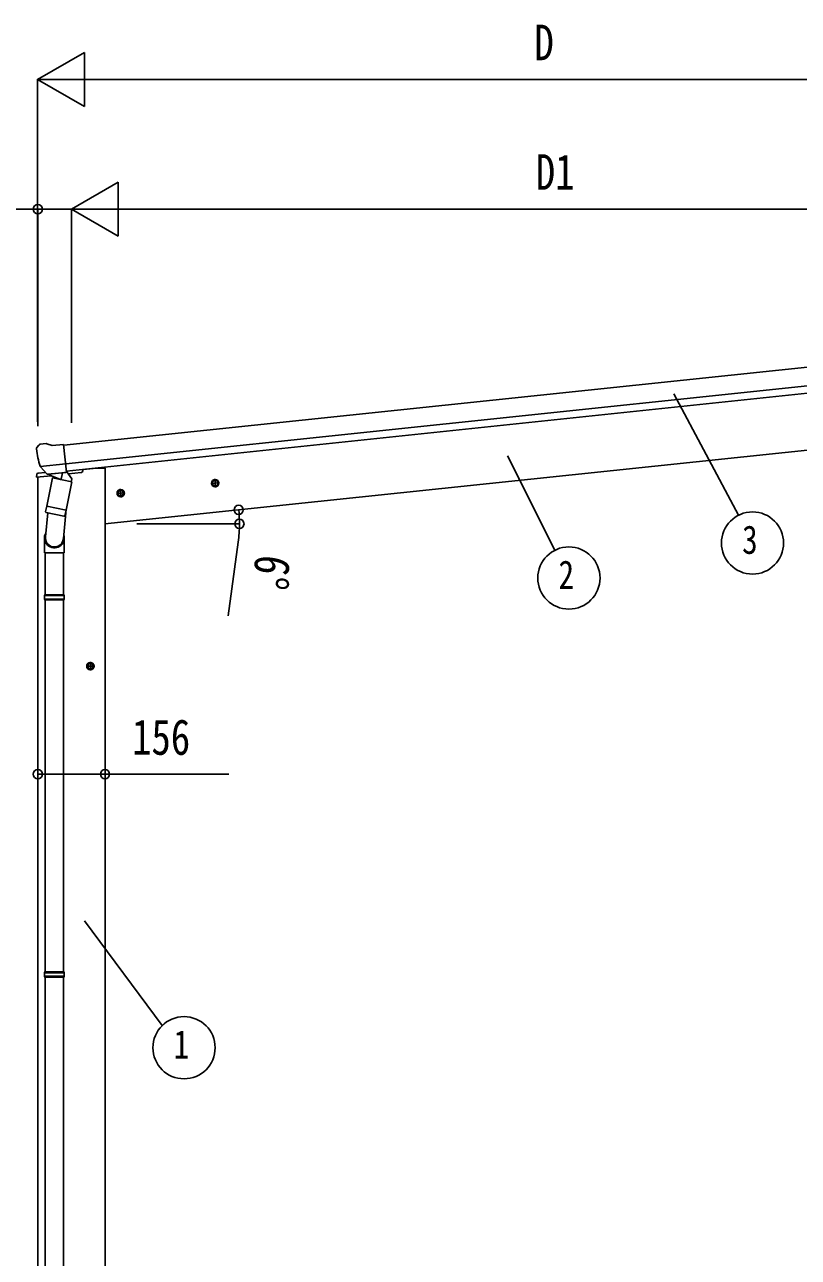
# Model space of a CAD drawing. Units: millimetres, scale not verified. Extents: x -10512 to 10512, y -7425 to 7425.
# Drawn here: x -8053 to -6262, y -4196 to -1342 of the extents above; entities that cross this region are included whole.
import ezdxf
from ezdxf.enums import TextEntityAlignment as Align

# ---------------------------------------------------------------- set-up
doc = ezdxf.new("R2010")
doc.units = ezdxf.units.MM
doc.header["$LTSCALE"] = 30
for name, color, linetype in [('0-4_YKK_13', 4, 'Continuous'), ('0-5_YKK_A1', 4, 'Continuous'), ('0-6_YKK_D', 6, 'Continuous')]:
    doc.layers.add(name, color=color, linetype=linetype)
doc.styles.add('ＭＳ ゴシック', font='')
doc.styles.get('ＭＳ ゴシック').set_extended_font_data('MS Gothic')

msp = doc.modelspace()

# ---------------------------------------------------------------- linework, layer by layer
at = {"layer": '0-4_YKK_13'}
for p, q in [((-8016.71, -2313.27), (-8003.22, -2311.85)), ((-7989.14, -2316.4), (-8001.93, -2312)), ((-8025.37, -2323.05), (-8025.25, -2324.22)), ((-8020.07, -2315.1), (-8024.71, -2320.83)), ((-7989.14, -2316.4), (-7962.62, -2313.62)), ((-8016.7, -2364.84), (-7957.88, -2358.66)), ((-8001.94, -2381.82), (-8016.28, -2365.32)), ((-8024.56, -2382.77), (-8025.46, -2389.6)), ((-8025.46, -2389.6), (-7991.73, -2386.06)), ((-8005.05, -2378.41), (-8021.9, -2380.18)), ((-7988.5, -2391.11), (-8001.86, -2456.76)), ((-7999.33, -2382.74), (-7991.63, -2381.93)), ((-7998.48, -2382.75), (-7996.92, -2382.58)), ((-7996.92, -2382.58), (-7959.38, -2378.64)), ((-7995.12, -2383.05), (-7995.27, -2383.77)), ((-7994.66, -2384.9), (-7969.91, -2394.65)), ((-7943.62, -2400.24), (-7988.5, -2391.11)), ((-7986.32, -2388.19), (-7986.98, -2391.42)), ((-7965.52, -2379.67), (-7968.44, -2394.02)), ((-7959.38, -2378.64), (-7957.81, -2378.47)), ((-7956, -2376.59), (-7955.07, -2376.78)), ((-7955.07, -2376.78), (-7943.87, -2393.7)), ((-7951.71, -2381.85), (-7922.45, -2378.78)), ((-7943.87, -2393.7), (-7945.14, -2399.93)), ((-7917.59, -2371.23), (-7918.01, -2374.46)), ((-7956.98, -2465.89), (-7943.62, -2400.24)), ((-7999.45, -2472.05), (-8005.01, -2527.77)), ((-8004.34, -2469.01), (-8001.84, -2456.77)), ((-8004.12, -2470.41), (-8004.12, -2470.41)), ((-8002.79, -2471.37), (-7961.83, -2479.7)), ((-7956.98, -2465.89), (-8001.86, -2456.76)), ((-7956.54, -2463.76), (-7963.19, -2531.5)), ((-7956.99, -2465.89), (-7959.53, -2478.36)), ((-8007.16, -2564.93), (-8007.16, -2530.58)), ((-7961.16, -2530.28), (-7961.16, -2564.93)), ((-7961.16, -2564.93), (-8007.16, -2564.93)), ((-8005.16, -2564.93), (-8005.16, -2661.68)), ((-7963.16, -2564.93), (-7963.16, -2661.68)), ((-8007.16, -2663.68), (-8006.16, -2661.68)), ((-7961.16, -2663.68), (-8007.16, -2663.68)), ((-7961.16, -2671.68), (-8007.16, -2671.68)), ((-7962.16, -2661.68), (-8006.16, -2661.68)), ((-7962.16, -2673.68), (-8006.16, -2673.68)), ((-8005.16, -2673.68), (-8005.16, -3535.37)), ((-7963.16, -2673.68), (-7963.16, -3535.37)), ((-7961.16, -2663.68), (-7962.16, -2661.68)), ((-7961.16, -2671.68), (-7962.16, -2673.68)), ((-7961.16, -2663.68), (-7961.16, -2671.68)), ((-8007.16, -3537.37), (-8006.16, -3535.37)), ((-7961.16, -3537.37), (-8007.16, -3537.37)), ((-7962.16, -3535.37), (-8006.16, -3535.37)), ((-7961.16, -3537.37), (-7962.16, -3535.37)), ((-7961.16, -3537.37), (-7961.16, -3545.37)), ((-7961.16, -3545.37), (-8007.16, -3545.37)), ((-7962.16, -3547.37), (-8006.16, -3547.37)), ((-8005.16, -3547.37), (-8005.16, -4458.05)), ((-7963.16, -3547.37), (-7963.16, -4458.05)), ((-7961.16, -3545.37), (-7962.16, -3547.37))]:
    msp.add_line(p, q, dxfattribs=at)
for points in [[(-7965.78, -2379.22), (-7955.83, -2378.17), (-7962.62, -2313.62)], [(-8016.89, -2364.24), (-8016.42, -2365.15), (-8016.28, -2365.32)], [(-7965.78, -2379.22), (-7966.03, -2379.33), (-7991.36, -2382), (-7991.63, -2381.93)], [(-8007.16, -2663.68), (-8007.16, -2671.68), (-8006.16, -2673.68)], [(-8007.16, -3537.37), (-8007.16, -3545.37), (-8006.16, -3547.37)]]:
    msp.add_lwpolyline(points, dxfattribs=at)
for centre, radius, start, end in [((-8002.91, -2314.84), 3, 71, 96), ((-7823.96, -2303.07), 202.4, 186, 197.59125), ((-8016.18, -2318.24), 5, 96, 141), ((-8021.59, -2383.16), 3, 96, 172.5), ((-7998.53, -2382.25), 0.5, 240.73754, 276), ((-7995.61, -2382.95), 0.5, 348.5, 96), ((-7994.29, -2383.97), 1, 168.5, 248.5), ((-7969.43, -2393.74), 1.03, 242.53897, 344.46569), ((-7964.93, -2379.83), 0.604, 93.09842, 164.70595), ((-7957.87, -2377.97), 0.5, 276, 311.26246), ((-7922.97, -2373.8), 5, 276, 352.5), ((-8002.43, -2469.44), 1.95, 167.54017, 209.97766), ((-8002.39, -2469.41), 2, 209.90962, 258.5), ((-7961.43, -2477.74), 2, 258.5, 341.96843), ((-7977.16, -2530.58), 30, 177.45142, 180)]:
    msp.add_arc(centre, radius, start, end, dxfattribs=at)
for centre, major_axis, ratio, start_param, end_param in [((-8022.38, -2322.72), (-1.9, -2.34), 0.99628, 4.712389, 5.4996506), ((-7999.67, -2379.85), (-1.1, -2.8), 0.997631, 5.8041905, 6.6006116), ((-7999.59, -2379.63), (3.02, 2.79), 0.650902, 4.0958226, 4.1686332), ((-7999.63, -2379.75), (-1.1, -2.8), 0.997631, 0.3902369, 0.4789948), ((-7984.16, -2530.28), (23, 0), 0.996195, 2.621936, 6.6074797), ((-7984.16, -2530.28), (21, 0), 0.996195, 3.0215498, 6.2247991)]:
    msp.add_ellipse(centre, major_axis=major_axis, ratio=ratio, start_param=start_param, end_param=end_param, dxfattribs=at)
at = {"layer": '0-5_YKK_A1'}
for p, q in [((-7962.41, -2315.61), (-5724.71, -2080.42)), ((-7957.89, -2358.54), (-5720.19, -2123.35)), ((-5718.43, -2140.09), (-7956.14, -2375.28)), ((-5697.86, -2269.65), (-7867.32, -2497.66)), ((-8022.32, -5197.61), (-8022.32, -2389.27)), ((-7612.59, -2395.98), (-7618.66, -2400.39)), ((-7610.76, -2413.39), (-7612.85, -2393.49)), ((-7605.73, -2399.03), (-7612.59, -2395.98)), ((-7820.65, -2425.39), (-7840.54, -2427.48)), ((-7831.38, -2418.97), (-7837.46, -2423.38)), ((-7837.46, -2423.38), (-7836.67, -2430.85)), ((-7829.55, -2436.38), (-7831.64, -2416.49)), ((-7824.53, -2422.02), (-7831.38, -2418.97)), ((-7601.86, -2402.39), (-7621.75, -2404.49)), ((-7618.66, -2400.39), (-7617.88, -2407.85)), ((-7617.88, -2407.85), (-7611.02, -2410.9)), ((-7836.67, -2430.85), (-7829.82, -2433.9)), ((-7900.82, -2819.66), (-7907.32, -2823.41)), ((-7907.32, -2823.41), (-7907.32, -2830.92)), ((-7900.82, -2837.16), (-7900.82, -2817.16)), ((-7894.32, -2823.41), (-7900.82, -2819.66)), ((-7890.82, -2827.16), (-7910.82, -2827.16)), ((-7907.32, -2830.92), (-7900.82, -2834.67))]:
    msp.add_line(p, q, dxfattribs=at)
for points in [[(-7866.82, -5197.61), (-7866.82, -2368.61), (-7886.82, -2368.61), (-7917.67, -2371.85)], [(-7829.82, -2433.9), (-7823.74, -2429.49), (-7824.53, -2422.02)], [(-7611.02, -2410.9), (-7604.95, -2406.49), (-7605.73, -2399.03)], [(-7900.82, -2834.67), (-7894.32, -2830.92), (-7894.32, -2823.41)]]:
    msp.add_lwpolyline(points, dxfattribs=at)
for centre, radius in [((-7611.8, -2403.44), 8.5), ((-7611.8, -2403.44), 7.7), ((-7611.8, -2403.44), 6.5), ((-7830.6, -2426.44), 8.5), ((-7830.6, -2426.44), 7.7), ((-7830.6, -2426.44), 6.5), ((-7900.82, -2827.16), 8.5), ((-7900.82, -2827.16), 7.7), ((-7900.82, -2827.16), 6.5)]:
    msp.add_circle(centre, radius, dxfattribs=at)
at = {"layer": '0-6_YKK_D'}
for p, q in [((-8022.82, -1468.82), (-7914.56, -1406.32)), ((-7914.56, -1531.32), (-7914.56, -1406.32)), ((-8022.82, -2261.63), (-8022.82, -1467.82)), ((-8022.82, -1468.82), (-7914.56, -1531.32)), ((-8022.82, -1468.82), (-7806.31, -1468.82)), ((-7897.82, -1468.82), (-5787.82, -1468.82)), ((-7944.57, -1768.82), (-7836.31, -1706.32)), ((-7836.31, -1831.32), (-7836.31, -1706.32)), ((-8022.32, -2271.63), (-8022.32, -1767.82)), ((-7944.57, -2263.46), (-7944.57, -1767.82)), ((-7944.57, -2263.46), (-7944.57, -1767.82)), ((-7944.57, -1768.82), (-7836.31, -1831.32)), ((-7944.57, -1768.82), (-7728.06, -1768.82)), ((-7819.57, -1768.82), (-5787.82, -1768.82)), ((-6550.01, -2196.17), (-6400.11, -2477.56)), ((-6935.22, -2340.41), (-6825.33, -2558.7)), ((-7792.95, -2497.66), (-7554.7, -2497.66)), ((-7558.59, -2540.07), (-7582, -2710.47)), ((-7914.46, -3416.93), (-7734.67, -3659.58))]:
    msp.add_line(p, q, dxfattribs=at)
for points in [[(-7944.57, -1768.82), (-8022.32, -1768.82), (-8236.82, -1768.82)], [(-8022.32, -3077.16), (-7866.82, -3077.16), (-7580.32, -3077.16)]]:
    msp.add_lwpolyline(points, dxfattribs=at)
for centre, radius in [((-8022.32, -1768.82), 10.62), ((-7557.4, -2465.09), 10.62), ((-6367.89, -2541.95), 72), ((-7555.7, -2497.66), 10.62), ((-6792.96, -2623.01), 72), ((-8022.32, -3077.16), 10.62), ((-7866.82, -3077.16), 10.62), ((-7683.95, -3710.68), 72)]:
    msp.add_circle(centre, radius, dxfattribs=at)
for start, end in [(0, 6), (352.17969, 0)]:
    msp.add_arc((-7867.32, -2497.66), 311.62, start, end, dxfattribs=at)

# ---------------------------------------------------------------- texts
at = {"layer": '0-6_YKK_D', "style": 'ＭＳ ゴシック', "width": 0.8}
for s, height, p in [('D', 82.48, (-6872.82, -1448.82)), ('D1', 82.48, (-6869.69, -1748.82)), ('3', 65.98, (-6391.89, -2586.95)), ('2', 65.98, (-6816.96, -2668.01)), ('156', 82.48, (-7804.32, -3057.16)), ('1', 65.98, (-7707.95, -3755.68))]:
    msp.add_text(s, height=height, dxfattribs=at).set_placement(p, align=Align.BOTTOM_LEFT)
msp.add_text('6°', height=82.48, rotation=262.18, dxfattribs=at).set_placement((-7541.5, -2562.6), align=Align.BOTTOM_LEFT)

doc.saveas('drawing.dxf')
